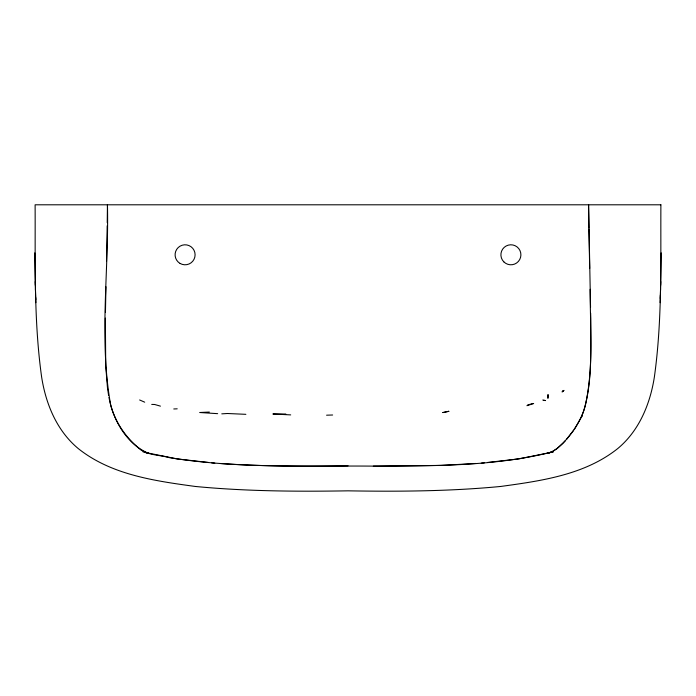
<?xml version="1.0" encoding="UTF-8"?>
<svg xmlns="http://www.w3.org/2000/svg" width="696" height="696" viewBox="0 0 696 696"><rect width="100%" height="100%" fill="white"/><g stroke="black" fill="none" stroke-linecap="round" stroke-linejoin="round"><path stroke-width="1.04" d="M661.2 252.865L660.548 289.51M105.357 318.098L105.731 366.044L107.454 387.655M107.228 222.659L107.445 204.798C109.02 271.405 98.841 339.013 110.673 405.011C115.292 422.768 126.507 438.323 140.636 449.781C149.205 455.454 160.08 454.94 169.667 457.707C238.676 468.808 308.728 465.424 378.311 466.163C436.749 465.824 496.213 466.172 553.207 451.739M107.184 225.809L106.523 261.565M105.444 312.469L105.957 286.735M660.661 285.299L660.748 281.619M660.565 288.796L660.287 298.454M660.4 294.982L660.147 302.673M562.603 391.448L563.995 390.386L562.046 391.926L562.986 391.282L562.664 390.926M583.744 410.64C592.653 380.86 590.478 349.218 590.739 318.524L590.652 313.156M583.474 411.484L581.09 417.548L574.235 429.702M566.762 439.159L573.608 430.493M581.09 417.548L582.204 416.191M565.396 440.655L557.322 448.415L552.502 451.495L547.239 453.444C553.494 452.035 558.227 447.598 562.855 443.448C572.869 432.199 581.952 419.836 585.458 404.924C593.749 366.983 590.086 327.772 590.173 289.292M526.889 405.698L533.667 403.567M527.672 404.95L532.866 403.523M553.233 451.93L518.781 458.908L487.678 462.44M481.249 463.171L484.459 462.805M221.78 413.85L227.435 413.502L245.871 414.329M475.96 463.466L441.055 465.407L373.326 466.137M209.348 412.058L199.682 412.51L217.657 413.659M173.774 408.97L177.202 408.83M326.581 415.19L332.627 414.999M348.061 465.833C305.396 466.477 262.679 466.433 220.093 463.475M285.812 414.016L272.893 413.99L290.693 414.894M151.719 404.402L154.703 404.498L160.445 406.142M543.585 400.357L545.568 400.565L542.758 400.017M208.365 462.448L177.254 458.925L144.881 452.374M211.584 462.814L214.803 463.179M142.95 451.8L148.927 453.496C126.802 444.335 113.213 420.384 108.976 397.459M139.635 399.965L144.698 402.184M107.593 388.612L108.585 395.319M35.844 302.682L35.426 288.814M35.679 297.531L35.748 299.628M35.444 289.501L34.878 260.182M35.252 281.628L35.339 285.308M589.695 268.421L588.912 229.306M590.547 307.319L588.581 204.798L588.894 228.123M34.878 260.182L34.8 252.865M660.887 204.798C660.565 262.201 662.331 320.021 654.362 377.049C650.168 404.002 639.137 430.824 617.7 448.598C584.683 474.881 541.314 480.892 500.798 486.443C450.051 491.341 398.999 491.646 348.061 490.837C297.114 491.646 246.053 491.35 195.298 486.46C154.756 480.91 111.343 474.916 78.309 448.615C56.854 430.833 45.823 404.002 41.63 377.041C33.669 320.021 35.435 262.201 35.113 204.798L660.887 204.798M547.978 395.92L547.935 398.295L548.039 394.545L547.978 395.92M448.824 411.301L442.874 412.563L448.824 411.301M503.834 261.861A9.996 9.996 0 0 0 520.565 257.381A9.996 9.996 0 0 0 508.315 245.131A9.996 9.996 0 0 0 503.834 261.861M180.099 263.453A9.996 9.996 0 0 0 195.097 254.797A9.996 9.996 0 0 0 180.099 246.132A9.996 9.996 0 0 0 180.099 263.453"/></g></svg>
